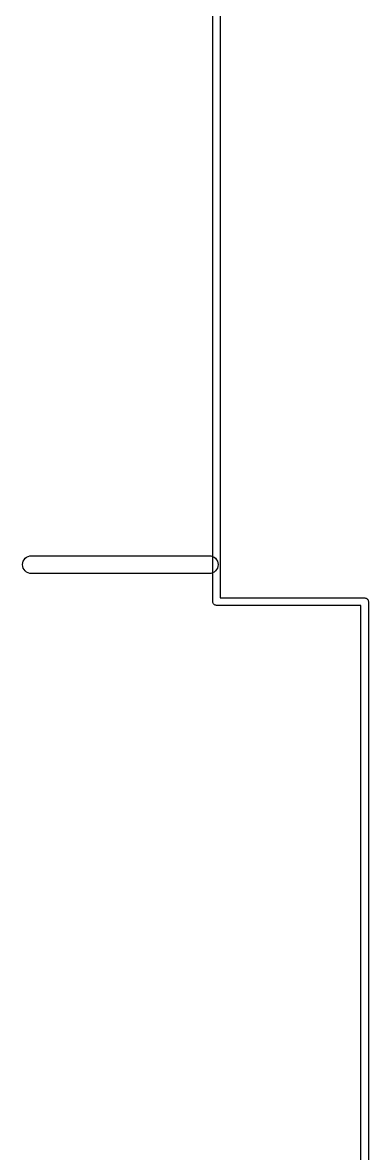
# Model space of a CAD drawing. Extents: x 40 to 70, y -130 to -60.
# Drawn here: x 67.69 to 70.03, y -91.33 to -83.69 of the extents above; entities that cross this region are included whole.
import ezdxf

# ---------------------------------------------------------------- set-up
doc = ezdxf.new("R2010")
doc.units = 0
doc.layers.add('BLACK', color=7, linetype='CONTINUOUS')

msp = doc.modelspace()

# ---------------------------------------------------------------- linework, layer by layer
at = {"layer": 'BLACK', "linetype": 'CONTINUOUS'}
for p, q in [((68.975, -87.5988), (68.975, -79.2012)), ((69.025, -79.225), (69.025, -87.575)), ((67.7074, -87.3074), (67.7165, -87.2999)), ((67.7165, -87.2999), (67.7269, -87.2943)), ((67.7269, -87.2943), (67.7382, -87.2909)), ((67.7382, -87.2909), (67.7471, -87.29)), ((67.7471, -87.29), (68.9529, -87.29)), ((68.9529, -87.29), (68.9618, -87.2909)), ((68.9618, -87.2909), (68.9731, -87.2943)), ((68.9731, -87.2943), (68.9835, -87.2999)), ((68.9835, -87.2999), (68.9926, -87.3074)), ((67.6897, -87.35), (67.6909, -87.3382)), ((67.6909, -87.3618), (67.6897, -87.35)), ((67.6909, -87.3382), (67.6943, -87.3269)), ((67.6943, -87.3731), (67.6909, -87.3618)), ((67.6943, -87.3269), (67.6999, -87.3165)), ((67.6999, -87.3835), (67.6943, -87.3731)), ((67.6999, -87.3165), (67.7074, -87.3074)), ((68.9926, -87.3074), (69.0001, -87.3165)), ((69.0001, -87.3165), (69.0057, -87.3269)), ((69.0057, -87.3731), (69.0001, -87.3835)), ((69.0057, -87.3269), (69.0091, -87.3382)), ((69.0091, -87.3618), (69.0057, -87.3731)), ((69.0091, -87.3382), (69.0103, -87.35)), ((69.0103, -87.35), (69.0091, -87.3618)), ((67.7074, -87.3926), (67.6999, -87.3835)), ((67.7165, -87.4001), (67.7074, -87.3926)), ((67.7269, -87.4057), (67.7165, -87.4001)), ((67.7382, -87.4091), (67.7269, -87.4057)), ((67.7471, -87.41), (67.7382, -87.4091)), ((68.9529, -87.41), (67.7471, -87.41)), ((68.9618, -87.4091), (68.9529, -87.41)), ((68.9731, -87.4057), (68.9618, -87.4091)), ((68.9835, -87.4001), (68.9731, -87.4057)), ((68.9926, -87.3926), (68.9835, -87.4001)), ((69.0001, -87.3835), (68.9926, -87.3926)), ((68.9749, -87.6), (68.975, -87.5988)), ((68.9754, -87.6049), (68.9749, -87.6)), ((68.9768, -87.6096), (68.9754, -87.6049)), ((69.025, -87.575), (69.9988, -87.575)), ((69.9988, -87.575), (70, -87.5749)), ((70, -87.5749), (70.0012, -87.575)), ((70.0012, -87.575), (70.0012, -87.575)), ((70.0012, -87.575), (70.0049, -87.5754)), ((70.0049, -87.5754), (70.0096, -87.5768)), ((70.0096, -87.5768), (70.014, -87.5791)), ((70.014, -87.5791), (70.0178, -87.5822)), ((70.0178, -87.5822), (70.0209, -87.586)), ((70.0209, -87.586), (70.0232, -87.5904)), ((70.0232, -87.5904), (70.0246, -87.5951)), ((70.0246, -87.5951), (70.0251, -87.6)), ((70.0251, -87.6), (70.025, -87.6012)), ((70.025, -87.6012), (70.025, -125.001)), ((68.9791, -87.614), (68.9768, -87.6096)), ((68.9822, -87.6178), (68.9791, -87.614)), ((68.986, -87.6209), (68.9822, -87.6178)), ((68.9904, -87.6232), (68.986, -87.6209)), ((68.9951, -87.6246), (68.9904, -87.6232)), ((68.9988, -87.625), (68.9951, -87.6246)), ((69, -87.6251), (68.9988, -87.625)), ((68.9988, -87.625), (68.9988, -87.625)), ((69.0012, -87.625), (69, -87.6251)), ((69.975, -87.625), (69.0012, -87.625)), ((69.975, -124.999), (69.975, -87.625))]:
    msp.add_line(p, q, dxfattribs=at)

doc.saveas('drawing.dxf')
